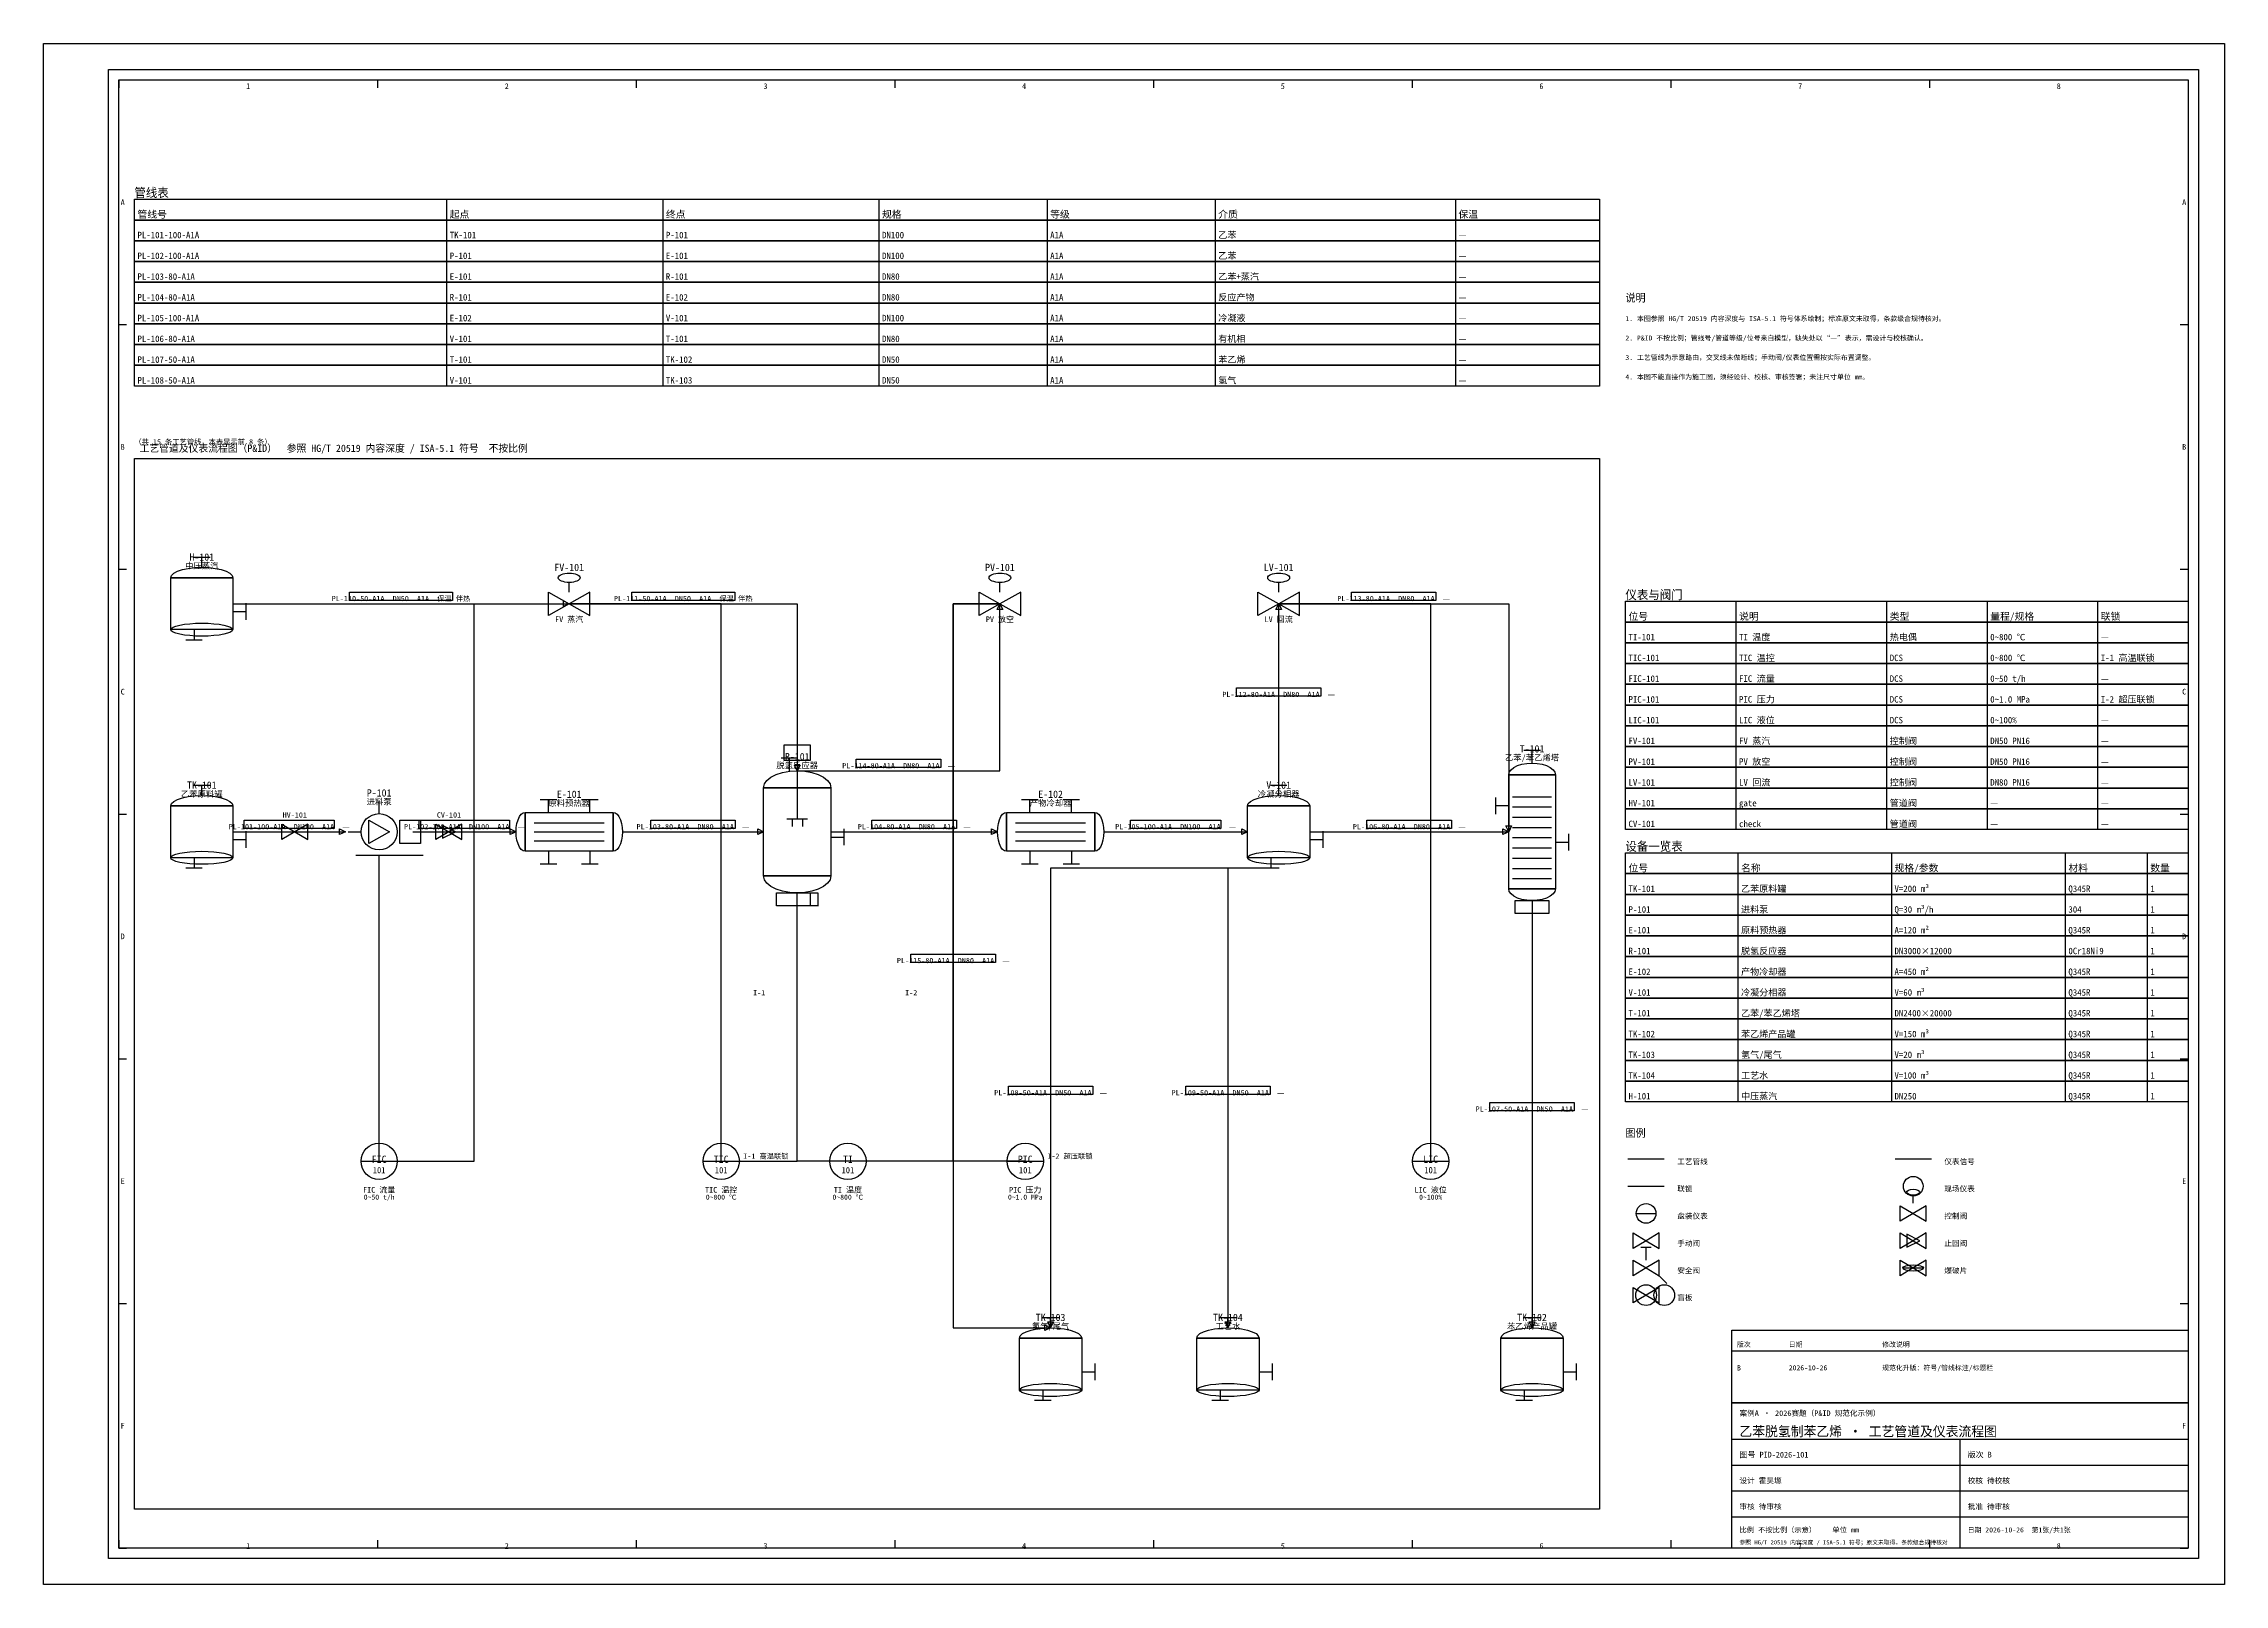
# Model space of a CAD drawing. Header units: millimetres. Extents: x 0 to 841, y 0 to 594.
import ezdxf
from ezdxf.enums import TextEntityAlignment as Align

# ---------------------------------------------------------------- set-up
doc = ezdxf.new("R2010")
doc.units = ezdxf.units.MM
for name, color, linetype in [('EQUIPMENT', 5, 'Continuous'), ('FRAME', 7, 'Continuous'), ('INTERLOCK', 1, 'Continuous'), ('PROCESS', 7, 'Continuous'), ('SIGNAL', 3, 'Continuous'), ('TABLE', 8, 'Continuous'), ('TEXT', 7, 'Continuous')]:
    doc.layers.add(name, color=color, linetype=linetype)

msp = doc.modelspace()

# ---------------------------------------------------------------- linework, layer by layer
at = {"layer": 'EQUIPMENT'}
for points in [[(0, 594), (841, 594), (841, 0), (0, 0)], [(35, 534), (600, 534), (600, 526), (35, 526)], [(35, 534), (600, 534), (600, 462), (35, 462)], [(49, 388.07), (49.3, 388.96), (50.19, 389.81), (51.62, 390.57), (53.52, 391.2), (55.79, 391.68), (58.33, 391.97), (61, 392.07), (63.67, 391.97), (66.21, 391.68), (68.48, 391.2), (70.38, 390.57), (71.81, 389.81), (72.7, 388.96), (73, 388.07)], [(49, 388.07), (73, 388.07), (73, 368.07), (49, 368.07)], [(117.99, 382.57), (157.69, 382.57), (157.69, 379.37), (117.99, 379.37)], [(194.69, 382.57), (202.69, 378.07), (194.69, 373.57)], [(200.43, 376.98), (200.43, 379.16), (202.69, 378.07)], [(210.69, 382.57), (202.69, 378.07), (210.69, 373.57)], [(226.81, 382.57), (266.51, 382.57), (266.51, 379.37), (226.81, 379.37)], [(360.8, 382.57), (368.8, 378.07), (360.8, 373.57)], [(376.8, 382.57), (368.8, 378.07), (376.8, 373.57)], [(468.29, 382.57), (476.29, 378.07), (468.29, 373.57)], [(484.29, 382.57), (476.29, 378.07), (484.29, 373.57)], [(504.34, 382.57), (536.94, 382.57), (536.94, 379.37), (504.34, 379.37)], [(610, 379), (827, 379), (827, 371), (610, 371)], [(610, 379), (827, 379), (827, 291), (610, 291)], [(369.89, 375.82), (367.71, 375.82), (368.8, 378.07)], [(477.37, 375.82), (475.2, 375.82), (476.29, 378.07)], [(459.99, 345.6), (492.59, 345.6), (492.59, 342.4), (459.99, 342.4)], [(285.63, 323.63), (295.63, 323.63), (295.63, 317.63), (285.63, 317.63)], [(277.63, 307.13), (277.95, 308.57), (278.92, 309.95), (280.46, 311.18), (282.52, 312.21), (284.99, 312.98), (287.74, 313.47), (290.63, 313.63), (293.52, 313.47), (296.27, 312.98), (298.73, 312.21), (300.79, 311.18), (302.34, 309.95), (303.3, 308.57), (303.63, 307.13)], [(289.54, 315.88), (291.72, 315.88), (290.63, 313.63)], [(313.41, 318.13), (346.01, 318.13), (346.01, 314.93), (313.41, 314.93)], [(565, 312.13), (565.23, 313.13), (565.89, 314.08), (566.96, 314.93), (568.39, 315.65), (570.1, 316.18), (572, 316.52), (574, 316.63), (576, 316.52), (577.9, 316.18), (579.61, 315.65), (581.04, 314.93), (582.11, 314.08), (582.77, 313.13), (583, 312.13)], [(565, 312.13), (583, 312.13), (583, 268.13), (565, 268.13)], [(49, 300.13), (49.3, 301.02), (50.19, 301.86), (51.62, 302.62), (53.52, 303.26), (55.79, 303.73), (58.33, 304.03), (61, 304.13), (63.67, 304.03), (66.21, 303.73), (68.48, 303.26), (70.38, 302.62), (71.81, 301.86), (72.7, 301.02), (73, 300.13)], [(277.63, 307.13), (303.63, 307.13), (303.63, 273.13), (277.63, 273.13)], [(464.29, 300.13), (464.59, 301.02), (465.47, 301.86), (466.9, 302.62), (468.8, 303.26), (471.08, 303.73), (473.62, 304.03), (476.29, 304.13), (478.96, 304.03), (481.49, 303.73), (483.77, 303.26), (485.67, 302.62), (487.1, 301.86), (487.98, 301.02), (488.29, 300.13)], [(49, 300.13), (73, 300.13), (73, 280.13), (49, 280.13)], [(77.3, 294.63), (112.1, 294.63), (112.1, 291.43), (77.3, 291.43)], [(125.4, 294.63), (133.4, 290.13), (125.4, 285.63)], [(137.4, 294.63), (145.4, 294.63), (145.4, 285.63), (137.4, 285.63)], [(144.89, 294.63), (179.69, 294.63), (179.69, 291.43), (144.89, 291.43)], [(185.69, 282.63), (184.91, 282.82), (184.17, 283.37), (183.5, 284.26), (182.95, 285.45), (182.53, 286.87), (182.27, 288.46), (182.19, 290.13), (182.27, 291.8), (182.53, 293.38), (182.95, 294.8), (183.5, 295.99), (184.17, 296.89), (184.91, 297.44), (185.69, 297.63)], [(185.69, 297.63), (219.69, 297.63), (219.69, 282.63), (185.69, 282.63)], [(219.69, 297.63), (220.46, 297.44), (221.2, 296.89), (221.87, 295.99), (222.42, 294.8), (222.84, 293.38), (223.1, 291.8), (223.19, 290.13), (223.1, 288.46), (222.84, 286.87), (222.42, 285.45), (221.87, 284.26), (221.2, 283.37), (220.46, 282.82), (219.69, 282.63)], [(234.11, 294.63), (266.71, 294.63), (266.71, 291.43), (234.11, 291.43)], [(319.44, 294.63), (352.04, 294.63), (352.04, 291.43), (319.44, 291.43)], [(371.34, 282.63), (370.56, 282.82), (369.82, 283.37), (369.16, 284.26), (368.61, 285.45), (368.19, 286.87), (367.93, 288.46), (367.84, 290.13), (367.93, 291.8), (368.19, 293.38), (368.61, 294.8), (369.16, 295.99), (369.82, 296.89), (370.56, 297.44), (371.34, 297.63)], [(371.34, 297.63), (405.34, 297.63), (405.34, 282.63), (371.34, 282.63)], [(405.34, 297.63), (406.12, 297.44), (406.86, 296.89), (407.53, 295.99), (408.08, 294.8), (408.5, 293.38), (408.76, 291.8), (408.84, 290.13), (408.76, 288.46), (408.5, 286.87), (408.08, 285.45), (407.53, 284.26), (406.86, 283.37), (406.12, 282.82), (405.34, 282.63)], [(419.16, 294.63), (453.96, 294.63), (453.96, 291.43), (419.16, 291.43)], [(464.29, 300.13), (488.29, 300.13), (488.29, 280.13), (464.29, 280.13)], [(510.34, 294.63), (542.94, 294.63), (542.94, 291.43), (510.34, 291.43)], [(91.87, 293.13), (96.87, 290.13), (91.87, 287.13)], [(101.87, 293.13), (96.87, 290.13), (101.87, 287.13)], [(114.15, 289.04), (114.15, 291.22), (116.4, 290.13)], [(151.32, 293.13), (156.32, 290.13), (151.32, 287.13)], [(158.82, 290.13), (153.82, 292.63), (153.82, 287.63)], [(161.32, 293.13), (156.32, 290.13), (161.32, 287.13)], [(179.93, 289.04), (179.93, 291.22), (182.19, 290.13)], [(275.38, 289.04), (275.38, 291.22), (277.63, 290.13)], [(365.59, 289.04), (365.59, 291.22), (367.84, 290.13)], [(462.03, 289.04), (462.03, 291.22), (464.29, 290.13)], [(562.75, 289.04), (562.75, 291.22), (565, 290.13)], [(563.91, 292.38), (566.09, 292.38), (565, 290.13)], [(610, 282), (827, 282), (827, 274), (610, 274)], [(610, 282), (827, 282), (827, 186), (610, 186)], [(303.63, 273.13), (303.3, 271.68), (302.34, 270.31), (300.79, 269.08), (298.73, 268.05), (296.27, 267.27), (293.52, 266.79), (290.63, 266.63), (287.74, 266.79), (284.99, 267.27), (282.52, 268.05), (280.46, 269.08), (278.92, 270.31), (277.95, 271.68), (277.63, 273.13)], [(282.63, 266.63), (298.63, 266.63), (298.63, 261.63), (282.63, 261.63)], [(583, 268.13), (582.77, 267.13), (582.11, 266.18), (581.04, 265.32), (579.61, 264.61), (577.9, 264.07), (576, 263.74), (574, 263.63), (572, 263.74), (570.1, 264.07), (568.39, 264.61), (566.96, 265.32), (565.89, 266.18), (565.23, 267.13), (565, 268.13)], [(567.5, 263.63), (580.5, 263.63), (580.5, 258.63), (567.5, 258.63)], [(334.5, 243), (367.1, 243), (367.1, 239.8), (334.5, 239.8)], [(372.04, 192.03), (404.64, 192.03), (404.64, 188.83), (372.04, 188.83)], [(440.44, 192.03), (473.04, 192.03), (473.04, 188.83), (440.44, 188.83)], [(557.7, 185.78), (590.3, 185.78), (590.3, 182.58), (557.7, 182.58)], [(716, 146), (721, 143), (716, 140)], [(726, 146), (721, 143), (726, 140)], [(613, 135.5), (618, 132.5), (613, 129.5)], [(623, 135.5), (618, 132.5), (623, 129.5)], [(716, 135.5), (721, 132.5), (716, 129.5)], [(723.5, 132.5), (718.5, 135), (718.5, 130)], [(726, 135.5), (721, 132.5), (726, 129.5)], [(613, 125), (618, 122), (613, 119)], [(623, 125), (618, 122), (623, 119)], [(716, 125), (721, 122), (716, 119)], [(726, 125), (721, 122), (726, 119)], [(613, 114.5), (618, 111.5), (613, 108.5)], [(623, 114.5), (618, 111.5), (623, 108.5)], [(387.26, 101.18), (389.43, 101.18), (388.34, 98.93)], [(455.66, 101.18), (457.83, 101.18), (456.74, 98.93)], [(572.91, 101.18), (575.09, 101.18), (574, 98.93)], [(376.34, 94.93), (376.64, 95.82), (377.53, 96.66), (378.96, 97.42), (380.86, 98.06), (383.14, 98.53), (385.67, 98.83), (388.34, 98.93), (391.01, 98.83), (393.55, 98.53), (395.82, 98.06), (397.72, 97.42), (399.15, 96.66), (400.04, 95.82), (400.34, 94.93)], [(376.34, 94.93), (400.34, 94.93), (400.34, 74.93), (376.34, 74.93)], [(386.09, 97.84), (386.09, 100.02), (388.34, 98.93)], [(444.74, 94.93), (445.04, 95.82), (445.93, 96.66), (447.36, 97.42), (449.26, 98.06), (451.54, 98.53), (454.07, 98.83), (456.74, 98.93), (459.41, 98.83), (461.95, 98.53), (464.22, 98.06), (466.12, 97.42), (467.55, 96.66), (468.44, 95.82), (468.74, 94.93)], [(444.74, 94.93), (468.74, 94.93), (468.74, 74.93), (444.74, 74.93)], [(562, 94.93), (562.3, 95.82), (563.19, 96.66), (564.62, 97.42), (566.52, 98.06), (568.79, 98.53), (571.33, 98.83), (574, 98.93), (576.67, 98.83), (579.21, 98.53), (581.48, 98.06), (583.38, 97.42), (584.81, 96.66), (585.7, 95.82), (586, 94.93)], [(562, 94.93), (586, 94.93), (586, 74.93), (562, 74.93)]]:
    msp.add_lwpolyline(points, close=True, dxfattribs=at)
for centre, radius in [((129.4, 290.13), 7), ((129.4, 163.1), 7), ((261.31, 163.1), 7), ((310.17, 163.1), 7), ((378.57, 163.1), 7), ((534.91, 163.1), 7), ((721, 153.5), 3.8), ((618, 143), 3.8), ((618, 111.5), 4), ((625, 111.5), 4)]:
    msp.add_circle(centre, radius, dxfattribs=at)
for centre, major_axis, ratio in [((202.69, 388.07), (4.2, 0), 0.428571), ((368.8, 388.07), (4.2, 0), 0.428571), ((476.29, 388.07), (4.2, 0), 0.428571), ((61, 368.07), (12, 0), 0.208333), ((61, 280.13), (12, 0), 0.208333), ((476.29, 280.13), (12, 0), 0.208333), ((721, 151.2), (2.6, 0), 0.423077), ((721, 122), (4, 0), 0.3), ((388.34, 74.93), (12, 0), 0.208333), ((456.74, 74.93), (12, 0), 0.208333), ((574, 74.93), (12, 0), 0.208333)]:
    msp.add_ellipse(centre, major_axis=major_axis, ratio=ratio, dxfattribs=at)
at = {"layer": 'FRAME'}
for p, q in [((155.41, 534), (155.41, 462)), ((238.77, 534), (238.77, 462)), ((322.13, 534), (322.13, 462)), ((386.97, 534), (386.97, 462)), ((451.8, 534), (451.8, 462)), ((544.43, 534), (544.43, 462)), ((35, 526), (600, 526)), ((35, 518), (600, 518)), ((35, 510), (600, 510)), ((35, 502), (600, 502)), ((35, 494), (600, 494)), ((35, 486), (600, 486)), ((35, 478), (600, 478)), ((35, 470), (600, 470)), ((57.8, 396.07), (64.2, 396.07)), ((61, 392.07), (61, 396.07)), ((202.69, 382.57), (202.69, 386.57)), ((368.8, 382.57), (368.8, 386.57)), ((476.29, 382.57), (476.29, 386.57)), ((652.62, 379), (652.62, 291)), ((710.75, 379), (710.75, 291)), ((749.5, 379), (749.5, 291)), ((792.12, 379), (792.12, 291)), ((73, 375.07), (78, 375.07)), ((78, 378.27), (78, 371.87)), ((610, 371), (827, 371)), ((61.2, 364.07), (54.8, 364.07)), ((58, 368.07), (58, 364.07)), ((610, 363), (827, 363)), ((610, 355), (827, 355)), ((610, 347), (827, 347)), ((610, 339), (827, 339)), ((610, 331), (827, 331)), ((570.8, 321.63), (577.2, 321.63)), ((574, 316.63), (574, 321.63)), ((610, 323), (827, 323)), ((284.43, 318.63), (290.83, 318.63)), ((287.63, 313.63), (287.63, 318.63)), ((290.63, 313.63), (290.63, 295.13)), ((610, 315), (827, 315)), ((57.8, 308.13), (64.2, 308.13)), ((61, 304.13), (61, 308.13)), ((473.09, 308.13), (479.49, 308.13)), ((476.29, 304.13), (476.29, 308.13)), ((560, 296.93), (560, 303.33)), ((566.5, 303.68), (581.5, 303.68)), ((610, 307), (827, 307)), ((129.4, 297.13), (129.4, 302.13)), ((191.49, 302.63), (197.89, 302.63)), ((194.69, 297.63), (194.69, 302.63)), ((207.49, 302.63), (213.89, 302.63)), ((210.69, 297.63), (210.69, 302.63)), ((286.63, 295.13), (294.63, 295.13)), ((288.63, 295.13), (288.63, 292.13)), ((292.63, 295.13), (292.63, 292.13)), ((377.14, 302.63), (383.54, 302.63)), ((380.34, 297.63), (380.34, 302.63)), ((393.14, 302.63), (399.54, 302.63)), ((396.34, 297.63), (396.34, 302.63)), ((565, 300.13), (560, 300.13)), ((566.5, 299.73), (581.5, 299.73)), ((566.5, 295.78), (581.5, 295.78)), ((610, 299), (827, 299)), ((73, 287.13), (78, 287.13)), ((78, 290.33), (78, 283.93)), ((117.4, 290.13), (122.4, 290.13)), ((189.19, 293.63), (216.19, 293.63)), ((189.19, 290.13), (216.19, 290.13)), ((189.19, 286.63), (216.19, 286.63)), ((303.63, 288.13), (308.63, 288.13)), ((308.63, 291.33), (308.63, 284.93)), ((374.84, 293.63), (401.84, 293.63)), ((374.84, 290.13), (401.84, 290.13)), ((374.84, 286.63), (401.84, 286.63)), ((488.29, 287.13), (493.29, 287.13)), ((493.29, 290.33), (493.29, 283.93)), ((566.5, 291.83), (581.5, 291.83)), ((566.5, 287.88), (581.5, 287.88)), ((583, 286.13), (588, 286.13)), ((588, 289.33), (588, 282.93)), ((58, 280.13), (58, 276.13)), ((120.4, 281.13), (146.4, 281.13)), ((197.89, 277.63), (191.49, 277.63)), ((194.69, 282.63), (194.69, 277.63)), ((213.89, 277.63), (207.49, 277.63)), ((210.69, 282.63), (210.69, 277.63)), ((383.54, 277.63), (377.14, 277.63)), ((380.34, 282.63), (380.34, 277.63)), ((399.54, 277.63), (393.14, 277.63)), ((396.34, 282.63), (396.34, 277.63)), ((473.29, 280.13), (473.29, 276.13)), ((566.5, 283.93), (581.5, 283.93)), ((566.5, 279.98), (581.5, 279.98)), ((653.4, 282), (653.4, 186)), ((712.58, 282), (712.58, 186)), ((779.65, 282), (779.65, 186)), ((811.22, 282), (811.22, 186)), ((61.2, 276.13), (54.8, 276.13)), ((476.49, 276.13), (470.09, 276.13)), ((566.5, 276.03), (581.5, 276.03)), ((566.5, 272.08), (581.5, 272.08)), ((610, 274), (827, 274)), ((298.83, 261.63), (292.43, 261.63)), ((295.63, 266.63), (295.63, 261.63)), ((574, 263.63), (574, 258.63)), ((610, 266), (827, 266)), ((577.2, 258.63), (570.8, 258.63)), ((610, 258), (827, 258)), ((610, 250), (827, 250)), ((610, 242), (827, 242)), ((610, 234), (827, 234)), ((610, 226), (827, 226)), ((610, 218), (827, 218)), ((610, 210), (827, 210)), ((610, 202), (827, 202)), ((610, 194), (827, 194)), ((122.4, 163.1), (136.4, 163.1)), ((254.31, 163.1), (268.31, 163.1)), ((371.57, 163.1), (385.57, 163.1)), ((527.91, 163.1), (541.91, 163.1)), ((614.2, 143), (621.8, 143)), ((721, 147), (721, 150)), ((616, 130), (620, 130)), ((618, 125), (618, 130)), ((623, 119), (626, 116)), ((717, 122), (725, 122)), ((385.14, 102.93), (391.54, 102.93)), ((388.34, 98.93), (388.34, 102.93)), ((453.54, 102.93), (459.94, 102.93)), ((456.74, 98.93), (456.74, 102.93)), ((570.8, 102.93), (577.2, 102.93)), ((574, 98.93), (574, 102.93)), ((405.34, 85.13), (405.34, 78.73)), ((473.74, 85.13), (473.74, 78.73)), ((591, 85.13), (591, 78.73)), ((400.34, 81.93), (405.34, 81.93)), ((468.74, 81.93), (473.74, 81.93)), ((586, 81.93), (591, 81.93)), ((388.54, 70.93), (382.14, 70.93)), ((385.34, 74.93), (385.34, 70.93)), ((456.94, 70.93), (450.54, 70.93)), ((453.74, 74.93), (453.74, 70.93)), ((574.2, 70.93), (567.8, 70.93)), ((571, 74.93), (571, 70.93))]:
    msp.add_line(p, q, dxfattribs=at)
for points in [[(25, 584), (831, 584), (831, 10), (25, 10)], [(29, 580), (827, 580), (827, 14), (29, 14)], [(651, 98), (827, 98), (827, 70), (651, 70)], [(651, 70), (827, 70), (827, 14), (651, 14)]]:
    msp.add_lwpolyline(points, close=True, dxfattribs=at)
at = {"layer": 'INTERLOCK'}
for p, q in [((290.63, 163.1), (290.63, 266.63)), ((290.63, 163.1), (290.63, 266.63)), ((261.31, 163.1), (290.63, 163.1)), ((378.57, 163.1), (290.63, 163.1)), ((611, 153.5), (625, 153.5))]:
    msp.add_line(p, q, dxfattribs=at)
at = {"layer": 'PROCESS'}
for p, q in [((29, 580), (29, 577)), ((29, 580), (32, 580)), ((128.75, 580), (128.75, 577)), ((228.5, 580), (228.5, 577)), ((328.25, 580), (328.25, 577)), ((428, 580), (428, 577)), ((527.75, 580), (527.75, 577)), ((627.5, 580), (627.5, 577)), ((727.25, 580), (727.25, 577)), ((824, 580), (827, 580)), ((827, 580), (827, 577)), ((29, 485.67), (32, 485.67)), ((824, 485.67), (827, 485.67)), ((29, 391.33), (32, 391.33)), ((824, 391.33), (827, 391.33)), ((73, 378.07), (202.69, 378.07)), ((202.69, 378.07), (202.69, 378.07)), ((202.69, 378.07), (290.63, 378.07)), ((290.63, 378.07), (290.63, 313.63)), ((368.8, 378.07), (350.8, 378.07)), ((350.8, 378.07), (350.8, 98.93)), ((368.8, 313.63), (368.8, 378.07)), ((476.29, 304.13), (476.29, 378.07)), ((476.29, 378.07), (565, 378.07)), ((565, 378.07), (565, 290.13)), ((290.63, 313.63), (368.8, 313.63)), ((476.29, 304.13), (476.29, 304.13)), ((29, 297), (32, 297)), ((824, 297), (827, 297)), ((73, 290.13), (116.4, 290.13)), ((116.4, 290.13), (116.4, 290.13)), ((142.4, 290.13), (182.19, 290.13)), ((182.19, 290.13), (182.19, 290.13)), ((223.19, 290.13), (277.63, 290.13)), ((277.63, 290.13), (277.63, 290.13)), ((303.63, 290.13), (367.84, 290.13)), ((367.84, 290.13), (367.84, 290.13)), ((408.84, 290.13), (464.29, 290.13)), ((464.29, 290.13), (464.29, 290.13)), ((488.29, 290.13), (565, 290.13)), ((565, 290.13), (565, 290.13)), ((476.29, 276.13), (388.34, 276.13)), ((388.34, 276.13), (388.34, 98.93)), ((476.29, 276.13), (456.74, 276.13)), ((456.74, 276.13), (456.74, 98.93)), ((574, 263.63), (574, 263.63)), ((574, 263.63), (574, 98.93)), ((29, 202.67), (32, 202.67)), ((824, 202.67), (827, 202.67)), ((611, 164), (625, 164)), ((29, 108.33), (32, 108.33)), ((824, 108.33), (827, 108.33)), ((350.8, 98.93), (388.34, 98.93)), ((651, 90), (827, 90)), ((651, 56), (827, 56)), ((739, 56), (739, 14)), ((651, 46), (827, 46)), ((651, 36), (827, 36)), ((651, 26), (827, 26)), ((29, 17), (29, 14)), ((128.75, 17), (128.75, 14)), ((228.5, 17), (228.5, 14)), ((328.25, 17), (328.25, 14)), ((428, 17), (428, 14)), ((527.75, 17), (527.75, 14)), ((627.5, 17), (627.5, 14)), ((727.25, 17), (727.25, 14)), ((827, 17), (827, 14)), ((29, 14), (32, 14)), ((824, 14), (827, 14))]:
    msp.add_line(p, q, dxfattribs=at)
at = {"layer": 'SIGNAL'}
for p, q in [((166.04, 163.1), (166.04, 378.07)), ((166.04, 378.07), (202.69, 378.07)), ((261.31, 378.07), (202.69, 378.07)), ((261.31, 163.1), (261.31, 378.07)), ((350.8, 163.1), (350.8, 378.07)), ((350.8, 378.07), (368.8, 378.07)), ((534.91, 378.07), (476.29, 378.07)), ((534.91, 163.1), (534.91, 378.07)), ((129.4, 163.1), (129.4, 281.13)), ((290.63, 163.1), (290.63, 266.63)), ((290.63, 163.1), (290.63, 266.63)), ((129.4, 163.1), (166.04, 163.1)), ((129.4, 163.1), (129.4, 163.1)), ((261.31, 163.1), (290.63, 163.1)), ((310.17, 163.1), (290.63, 163.1)), ((378.57, 163.1), (350.8, 163.1)), ((714, 164), (728, 164))]:
    msp.add_line(p, q, dxfattribs=at)
at = {"layer": 'TABLE'}
for points in [[(35, 526), (600, 526), (600, 518), (35, 518)], [(35, 518), (600, 518), (600, 510), (35, 510)], [(35, 510), (600, 510), (600, 502), (35, 502)], [(35, 502), (600, 502), (600, 494), (35, 494)], [(35, 494), (600, 494), (600, 486), (35, 486)], [(35, 486), (600, 486), (600, 478), (35, 478)], [(35, 478), (600, 478), (600, 470), (35, 470)], [(35, 470), (600, 470), (600, 462), (35, 462)], [(35, 434), (600, 434), (600, 29), (35, 29)], [(610, 371), (827, 371), (827, 363), (610, 363)], [(610, 363), (827, 363), (827, 355), (610, 355)], [(610, 355), (827, 355), (827, 347), (610, 347)], [(610, 347), (827, 347), (827, 339), (610, 339)], [(610, 339), (827, 339), (827, 331), (610, 331)], [(610, 331), (827, 331), (827, 323), (610, 323)], [(610, 323), (827, 323), (827, 315), (610, 315)], [(610, 315), (827, 315), (827, 307), (610, 307)], [(610, 307), (827, 307), (827, 299), (610, 299)], [(610, 299), (827, 299), (827, 291), (610, 291)], [(610, 274), (827, 274), (827, 266), (610, 266)], [(610, 266), (827, 266), (827, 258), (610, 258)], [(610, 258), (827, 258), (827, 250), (610, 250)], [(610, 250), (827, 250), (827, 242), (610, 242)], [(610, 242), (827, 242), (827, 234), (610, 234)], [(610, 234), (827, 234), (827, 226), (610, 226)], [(610, 226), (827, 226), (827, 218), (610, 218)], [(610, 218), (827, 218), (827, 210), (610, 210)], [(610, 210), (827, 210), (827, 202), (610, 202)], [(610, 202), (827, 202), (827, 194), (610, 194)], [(610, 194), (827, 194), (827, 186), (610, 186)]]:
    msp.add_lwpolyline(points, close=True, dxfattribs=at)

# ---------------------------------------------------------------- texts
at = {"layer": 'TEXT'}
for s, height, p in [('1', 2.2, (78.88, 577.6)), ('2', 2.2, (178.62, 577.6)), ('3', 2.2, (278.38, 577.6)), ('4', 2.2, (378.12, 577.6)), ('5', 2.2, (477.88, 577.6)), ('6', 2.2, (577.62, 577.6)), ('7', 2.2, (677.38, 577.6)), ('8', 2.2, (777.12, 577.6)), ('A', 2.2, (30.5, 532.83)), ('A', 2.2, (825.5, 532.83)), ('B', 2.2, (30.5, 438.5)), ('B', 2.2, (825.5, 438.5)), ('H-101', 2.8, (61, 396.07)), ('中压蒸汽', 2.3, (61, 392.67)), ('FV-101', 2.8, (202.69, 392.07)), ('PV-101', 2.8, (368.8, 392.07)), ('LV-101', 2.8, (476.29, 392.07)), ('PL-110-50-A1A  DN50  A1A  保温 伴热', 2, (137.84, 380.07)), ('PL-111-50-A1A  DN50  A1A  保温 伴热', 2, (246.66, 380.07)), ('PL-113-80-A1A  DN80  A1A  —', 2, (520.64, 380.07)), ('FV 蒸汽', 2.2, (202.69, 372.07)), ('PV 放空', 2.2, (368.8, 372.07)), ('LV 回流', 2.2, (476.29, 372.07)), ('C', 2.2, (30.5, 344.17)), ('C', 2.2, (825.5, 344.17)), ('PL-112-80-A1A  DN80  A1A  —', 2, (476.29, 343.1)), ('R-101', 2.8, (290.63, 319.13)), ('乙苯/苯乙烯塔', 2.3, (574, 318.73)), ('T-101', 2.8, (574, 322.13)), ('脱氢反应器', 2.3, (290.63, 315.73)), ('PL-114-80-A1A  DN80  A1A  —', 2, (329.71, 315.63)), ('乙苯原料罐', 2.3, (61, 304.73)), ('TK-101', 2.8, (61, 308.13)), ('P-101', 2.8, (129.4, 305.13)), ('进料泵', 2.3, (129.4, 301.73)), ('E-101', 2.8, (202.69, 304.63)), ('E-102', 2.8, (388.34, 304.63)), ('冷凝分相器', 2.3, (476.29, 304.73)), ('V-101', 2.8, (476.29, 308.13)), ('HV-101', 2, (96.87, 296.63)), ('CV-101', 2, (156.32, 296.63)), ('原料预热器', 2.3, (202.69, 301.23)), ('产物冷却器', 2.3, (388.34, 301.23)), ('PL-101-100-A1A  DN100  A1A  —', 2, (94.7, 292.13)), ('PL-102-100-A1A  DN100  A1A  —', 2, (162.29, 292.13)), ('PL-103-80-A1A  DN80  A1A  —', 2, (250.41, 292.13)), ('PL-104-80-A1A  DN80  A1A  —', 2, (335.74, 292.13)), ('PL-105-100-A1A  DN100  A1A  —', 2, (436.56, 292.13)), ('PL-106-80-A1A  DN80  A1A  —', 2, (526.64, 292.13)), ('D', 2.2, (30.5, 249.83)), ('D', 2.2, (825.5, 249.83)), ('PL-115-80-A1A  DN80  A1A  —', 2, (350.8, 240.5)), ('I-1', 2, (275.97, 228.11)), ('I-2', 2, (334.6, 228.11)), ('PL-108-50-A1A  DN50  A1A  —', 2, (388.34, 189.53)), ('PL-109-50-A1A  DN50  A1A  —', 2, (456.74, 189.53)), ('PL-107-50-A1A  DN50  A1A  —', 2, (574, 183.28)), ('FIC', 2.8, (129.4, 163.9)), ('101', 2.4, (129.4, 159.7)), ('TIC', 2.8, (261.31, 163.9)), ('101', 2.4, (261.31, 159.7)), ('101', 2.4, (310.17, 159.7)), ('TI', 2.8, (310.17, 163.9)), ('PIC', 2.8, (378.57, 163.9)), ('101', 2.4, (378.57, 159.7)), ('LIC', 2.8, (534.91, 163.9)), ('101', 2.4, (534.91, 159.7)), ('E', 2.2, (30.5, 155.5)), ('FIC 流量', 2.2, (129.4, 152.1)), ('TIC 温控', 2.2, (261.31, 152.1)), ('TI 温度', 2.2, (310.17, 152.1)), ('PIC 压力', 2.2, (378.57, 152.1)), ('LIC 液位', 2.2, (534.91, 152.1)), ('E', 2.2, (825.5, 155.5)), ('0~50 t/h', 1.9, (129.4, 149.3)), ('0~800 ℃', 1.9, (261.31, 149.3)), ('0~800 ℃', 1.9, (310.17, 149.3)), ('0~1.0 MPa', 1.9, (378.57, 149.3)), ('0~100%', 1.9, (534.91, 149.3)), ('氢气/尾气', 2.3, (388.34, 99.53)), ('TK-103', 2.8, (388.34, 102.93)), ('TK-104', 2.8, (456.74, 102.93)), ('工艺水', 2.3, (456.74, 99.53)), ('苯乙烯产品罐', 2.3, (574, 99.53)), ('TK-102', 2.8, (574, 102.93)), ('F', 2.2, (30.5, 61.17)), ('F', 2.2, (825.5, 61.17)), ('1', 2.2, (78.88, 14.8)), ('2', 2.2, (178.62, 14.8)), ('3', 2.2, (278.38, 14.8)), ('4', 2.2, (378.12, 14.8)), ('5', 2.2, (477.88, 14.8)), ('6', 2.2, (577.62, 14.8)), ('7', 2.2, (677.38, 14.8)), ('8', 2.2, (777.12, 14.8))]:
    msp.add_text(s, height=height, dxfattribs=at).set_placement(p, align=Align.MIDDLE_CENTER)
for s, height, p in [('管线表', 3.4, (35, 536.5)), ('管线号', 2.7, (36.2, 528.2)), ('起点', 2.7, (156.61, 528.2)), ('终点', 2.7, (239.97, 528.2)), ('规格', 2.7, (323.33, 528.2)), ('等级', 2.7, (388.17, 528.2)), ('介质', 2.7, (453, 528.2)), ('保温', 2.7, (545.63, 528.2)), ('PL-101-100-A1A', 2.5, (36.2, 520.2)), ('TK-101', 2.5, (156.61, 520.2)), ('P-101', 2.5, (239.97, 520.2)), ('DN100', 2.5, (323.33, 520.2)), ('A1A', 2.5, (388.17, 520.2)), ('乙苯', 2.5, (453, 520.2)), ('PL-102-100-A1A', 2.5, (36.2, 512.2)), ('P-101', 2.5, (156.61, 512.2)), ('E-101', 2.5, (239.97, 512.2)), ('DN100', 2.5, (323.33, 512.2)), ('A1A', 2.5, (388.17, 512.2)), ('乙苯', 2.5, (453, 512.2)), ('—', 2.5, (545.63, 520.2)), ('PL-103-80-A1A', 2.5, (36.2, 504.2)), ('E-101', 2.5, (156.61, 504.2)), ('R-101', 2.5, (239.97, 504.2)), ('DN80', 2.5, (323.33, 504.2)), ('A1A', 2.5, (388.17, 504.2)), ('乙苯+蒸汽', 2.5, (453, 504.2)), ('—', 2.5, (545.63, 512.2)), ('PL-104-80-A1A', 2.5, (36.2, 496.2)), ('R-101', 2.5, (156.61, 496.2)), ('E-102', 2.5, (239.97, 496.2)), ('DN80', 2.5, (323.33, 496.2)), ('A1A', 2.5, (388.17, 496.2)), ('反应产物', 2.5, (453, 496.2)), ('—', 2.5, (545.63, 504.2)), ('说明', 3, (610, 496)), ('PL-105-100-A1A', 2.5, (36.2, 488.2)), ('E-102', 2.5, (156.61, 488.2)), ('V-101', 2.5, (239.97, 488.2)), ('DN100', 2.5, (323.33, 488.2)), ('A1A', 2.5, (388.17, 488.2)), ('冷凝液', 2.5, (453, 488.2)), ('—', 2.5, (545.63, 496.2)), ('—', 2.5, (545.63, 488.2)), ('1. 本图参照 HG/T 20519 内容深度与 ISA-5.1 符号体系绘制；标准原文未取得，条款级合规待核对。', 1.9, (610, 488)), ('PL-106-80-A1A', 2.5, (36.2, 480.2)), ('V-101', 2.5, (156.61, 480.2)), ('T-101', 2.5, (239.97, 480.2)), ('DN80', 2.5, (323.33, 480.2)), ('A1A', 2.5, (388.17, 480.2)), ('有机相', 2.5, (453, 480.2)), ('—', 2.5, (545.63, 480.2)), ('2. P&ID 不按比例；管线号/管道等级/位号来自模型，缺失处以“—”表示，需设计与校核确认。', 1.9, (610, 480.5)), ('PL-107-50-A1A', 2.5, (36.2, 472.2)), ('T-101', 2.5, (156.61, 472.2)), ('TK-102', 2.5, (239.97, 472.2)), ('DN50', 2.5, (323.33, 472.2)), ('A1A', 2.5, (388.17, 472.2)), ('苯乙烯', 2.5, (453, 472.2)), ('—', 2.5, (545.63, 472.2)), ('3. 工艺管线为示意路由，交叉线未做断线；手动阀/仪表位置需按实际布置调整。', 1.9, (610, 473)), ('PL-108-50-A1A', 2.5, (36.2, 464.2)), ('V-101', 2.5, (156.61, 464.2)), ('TK-103', 2.5, (239.97, 464.2)), ('DN50', 2.5, (323.33, 464.2)), ('A1A', 2.5, (388.17, 464.2)), ('氢气', 2.5, (453, 464.2)), ('—', 2.5, (545.63, 464.2)), ('4. 本图不能直接作为施工图，须经设计、校核、审核签署；未注尺寸单位 mm。', 1.9, (610, 465.5)), ('（共 15 条工艺管线，本表显示前 8 条）', 2, (35, 440.5)), ('工艺管道及仪表流程图（P&ID）\u3000参照 HG/T 20519 内容深度 / ISA-5.1 符号\u3000不按比例', 2.8, (37, 438)), ('仪表与阀门', 3.4, (610, 381.5)), ('位号', 2.7, (611.2, 373.2)), ('说明', 2.7, (653.83, 373.2)), ('类型', 2.7, (711.95, 373.2)), ('量程/规格', 2.7, (750.7, 373.2)), ('联锁', 2.7, (793.33, 373.2)), ('TI-101', 2.5, (611.2, 365.2)), ('TI 温度', 2.5, (653.83, 365.2)), ('热电偶', 2.5, (711.95, 365.2)), ('0~800 ℃', 2.5, (750.7, 365.2)), ('—', 2.5, (793.33, 365.2)), ('TIC-101', 2.5, (611.2, 357.2)), ('TIC 温控', 2.5, (653.83, 357.2)), ('DCS', 2.5, (711.95, 357.2)), ('0~800 ℃', 2.5, (750.7, 357.2)), ('I-1 高温联锁', 2.5, (793.33, 357.2)), ('FIC-101', 2.5, (611.2, 349.2)), ('FIC 流量', 2.5, (653.83, 349.2)), ('DCS', 2.5, (711.95, 349.2)), ('0~50 t/h', 2.5, (750.7, 349.2)), ('—', 2.5, (793.33, 349.2)), ('PIC-101', 2.5, (611.2, 341.2)), ('PIC 压力', 2.5, (653.83, 341.2)), ('DCS', 2.5, (711.95, 341.2)), ('0~1.0 MPa', 2.5, (750.7, 341.2)), ('I-2 超压联锁', 2.5, (793.33, 341.2)), ('LIC-101', 2.5, (611.2, 333.2)), ('LIC 液位', 2.5, (653.83, 333.2)), ('DCS', 2.5, (711.95, 333.2)), ('0~100%', 2.5, (750.7, 333.2)), ('—', 2.5, (793.33, 333.2)), ('FV-101', 2.5, (611.2, 325.2)), ('FV 蒸汽', 2.5, (653.83, 325.2)), ('控制阀', 2.5, (711.95, 325.2)), ('DN50 PN16', 2.5, (750.7, 325.2)), ('—', 2.5, (793.33, 325.2)), ('PV-101', 2.5, (611.2, 317.2)), ('PV 放空', 2.5, (653.83, 317.2)), ('控制阀', 2.5, (711.95, 317.2)), ('DN50 PN16', 2.5, (750.7, 317.2)), ('—', 2.5, (793.33, 317.2)), ('LV-101', 2.5, (611.2, 309.2)), ('LV 回流', 2.5, (653.83, 309.2)), ('控制阀', 2.5, (711.95, 309.2)), ('管道阀', 2.5, (711.95, 301.2)), ('DN80 PN16', 2.5, (750.7, 309.2)), ('—', 2.5, (793.33, 309.2)), ('CV-101', 2.5, (611.2, 293.2)), ('HV-101', 2.5, (611.2, 301.2)), ('gate', 2.5, (653.83, 301.2)), ('check', 2.5, (653.83, 293.2)), ('管道阀', 2.5, (711.95, 293.2)), ('—', 2.5, (750.7, 301.2)), ('—', 2.5, (793.33, 301.2)), ('设备一览表', 3.4, (610, 284.5)), ('—', 2.5, (750.7, 293.2)), ('—', 2.5, (793.33, 293.2)), ('位号', 2.7, (611.2, 276.2)), ('名称', 2.7, (654.6, 276.2)), ('规格/参数', 2.7, (713.78, 276.2)), ('材料', 2.7, (780.85, 276.2)), ('数量', 2.7, (812.42, 276.2)), ('TK-101', 2.5, (611.2, 268.2)), ('乙苯原料罐', 2.5, (654.6, 268.2)), ('V=200 m³', 2.5, (713.78, 268.2)), ('Q345R', 2.5, (780.85, 268.2)), ('1', 2.5, (812.42, 268.2)), ('P-101', 2.5, (611.2, 260.2)), ('进料泵', 2.5, (654.6, 260.2)), ('Q=30 m³/h', 2.5, (713.78, 260.2)), ('304', 2.5, (780.85, 260.2)), ('1', 2.5, (812.42, 260.2)), ('E-101', 2.5, (611.2, 252.2)), ('原料预热器', 2.5, (654.6, 252.2)), ('A=120 m²', 2.5, (713.78, 252.2)), ('Q345R', 2.5, (780.85, 252.2)), ('1', 2.5, (812.42, 252.2)), ('R-101', 2.5, (611.2, 244.2)), ('脱氢反应器', 2.5, (654.6, 244.2)), ('DN3000×12000', 2.5, (713.78, 244.2)), ('0Cr18Ni9', 2.5, (780.85, 244.2)), ('1', 2.5, (812.42, 244.2)), ('E-102', 2.5, (611.2, 236.2)), ('产物冷却器', 2.5, (654.6, 236.2)), ('A=450 m²', 2.5, (713.78, 236.2)), ('Q345R', 2.5, (780.85, 236.2)), ('1', 2.5, (812.42, 236.2)), ('V-101', 2.5, (611.2, 228.2)), ('冷凝分相器', 2.5, (654.6, 228.2)), ('V=60 m³', 2.5, (713.78, 228.2)), ('Q345R', 2.5, (780.85, 228.2)), ('1', 2.5, (812.42, 228.2)), ('T-101', 2.5, (611.2, 220.2)), ('乙苯/苯乙烯塔', 2.5, (654.6, 220.2)), ('DN2400×20000', 2.5, (713.78, 220.2)), ('Q345R', 2.5, (780.85, 220.2)), ('1', 2.5, (812.42, 220.2)), ('TK-102', 2.5, (611.2, 212.2)), ('苯乙烯产品罐', 2.5, (654.6, 212.2)), ('V=150 m³', 2.5, (713.78, 212.2)), ('Q345R', 2.5, (780.85, 212.2)), ('1', 2.5, (812.42, 212.2)), ('TK-103', 2.5, (611.2, 204.2)), ('氢气/尾气', 2.5, (654.6, 204.2)), ('V=20 m³', 2.5, (713.78, 204.2)), ('Q345R', 2.5, (780.85, 204.2)), ('1', 2.5, (812.42, 204.2)), ('TK-104', 2.5, (611.2, 196.2)), ('工艺水', 2.5, (654.6, 196.2)), ('V=100 m³', 2.5, (713.78, 196.2)), ('Q345R', 2.5, (780.85, 196.2)), ('1', 2.5, (812.42, 196.2)), ('H-101', 2.5, (611.2, 188.2)), ('中压蒸汽', 2.5, (654.6, 188.2)), ('DN250', 2.5, (713.78, 188.2)), ('Q345R', 2.5, (780.85, 188.2)), ('1', 2.5, (812.42, 188.2)), ('图例', 3, (610, 174)), ('I-1 高温联锁', 2, (269.81, 165.1)), ('I-2 超压联锁', 2, (387.07, 165.1)), ('工艺管线', 2.1, (630, 163)), ('仪表信号', 2.1, (733, 163)), ('联锁', 2.1, (630, 152.5)), ('现场仪表', 2.1, (733, 152.5)), ('盘装仪表', 2.1, (630, 142)), ('控制阀', 2.1, (733, 142)), ('手动阀', 2.1, (630, 131.5)), ('止回阀', 2.1, (733, 131.5)), ('安全阀', 2.1, (630, 121)), ('爆破片', 2.1, (733, 121)), ('盲板', 2.1, (630, 110.5)), ('版次', 1.9, (653, 92.5)), ('日期', 1.9, (673, 92.5)), ('修改说明', 1.9, (709, 92.5)), ('B', 2.1, (653, 83.5)), ('2026-10-26', 1.9, (673, 83.5)), ('规范化升版：符号/管线标注/标题栏', 1.9, (709, 83.5)), ('案例A · 2026赛题（P&ID 规范化示例）', 2.1, (654, 66)), ('乙苯脱氢制苯乙烯 · 工艺管道及仪表流程图', 3.8, (654, 59)), ('图号 PID-2026-101', 2.2, (654, 50)), ('版次 B', 2.2, (742, 50)), ('设计 霍昊塬', 2.1, (654, 40)), ('校核 待校核', 2.1, (742, 40)), ('审核 待审核', 2.1, (654, 30)), ('批准 待审核', 2.1, (742, 30)), ('参照 HG/T 20519 内容深度 / ISA-5.1 符号；原文未取得，条款级合规待核对', 1.6, (654, 16.2)), ('比例 不按比例（示意）    单位 mm', 2, (654, 21)), ('日期 2026-10-26  第1张/共1张', 1.9, (742, 21))]:
    msp.add_text(s, height=height, dxfattribs=at).set_placement(p, align=Align.MIDDLE_LEFT)

doc.saveas('drawing.dxf')
